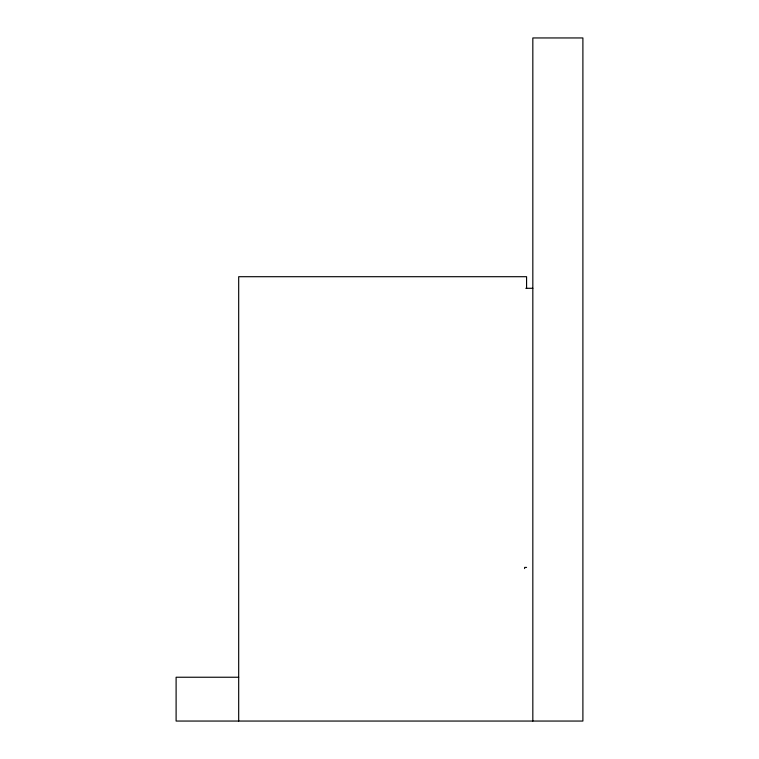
<?xml version="1.0" encoding="UTF-8"?>
<svg xmlns="http://www.w3.org/2000/svg" width="759" height="759" viewBox="0 0 759 759"><rect width="100%" height="100%" fill="white"/><g stroke="black" fill="none" stroke-linecap="round" stroke-linejoin="round"><path stroke-width="1.14" d="M525.797 288.287L532.827 288.287M526.575 567.4L524.621 567.4L524.621 568.595M238.687 677.237L176.107 677.237L176.107 721.05L582.893 721.05L582.893 37.95L532.827 37.95L532.827 721.05M526.575 288.287L526.575 276.703L238.687 276.703L238.687 721.05"/></g></svg>
